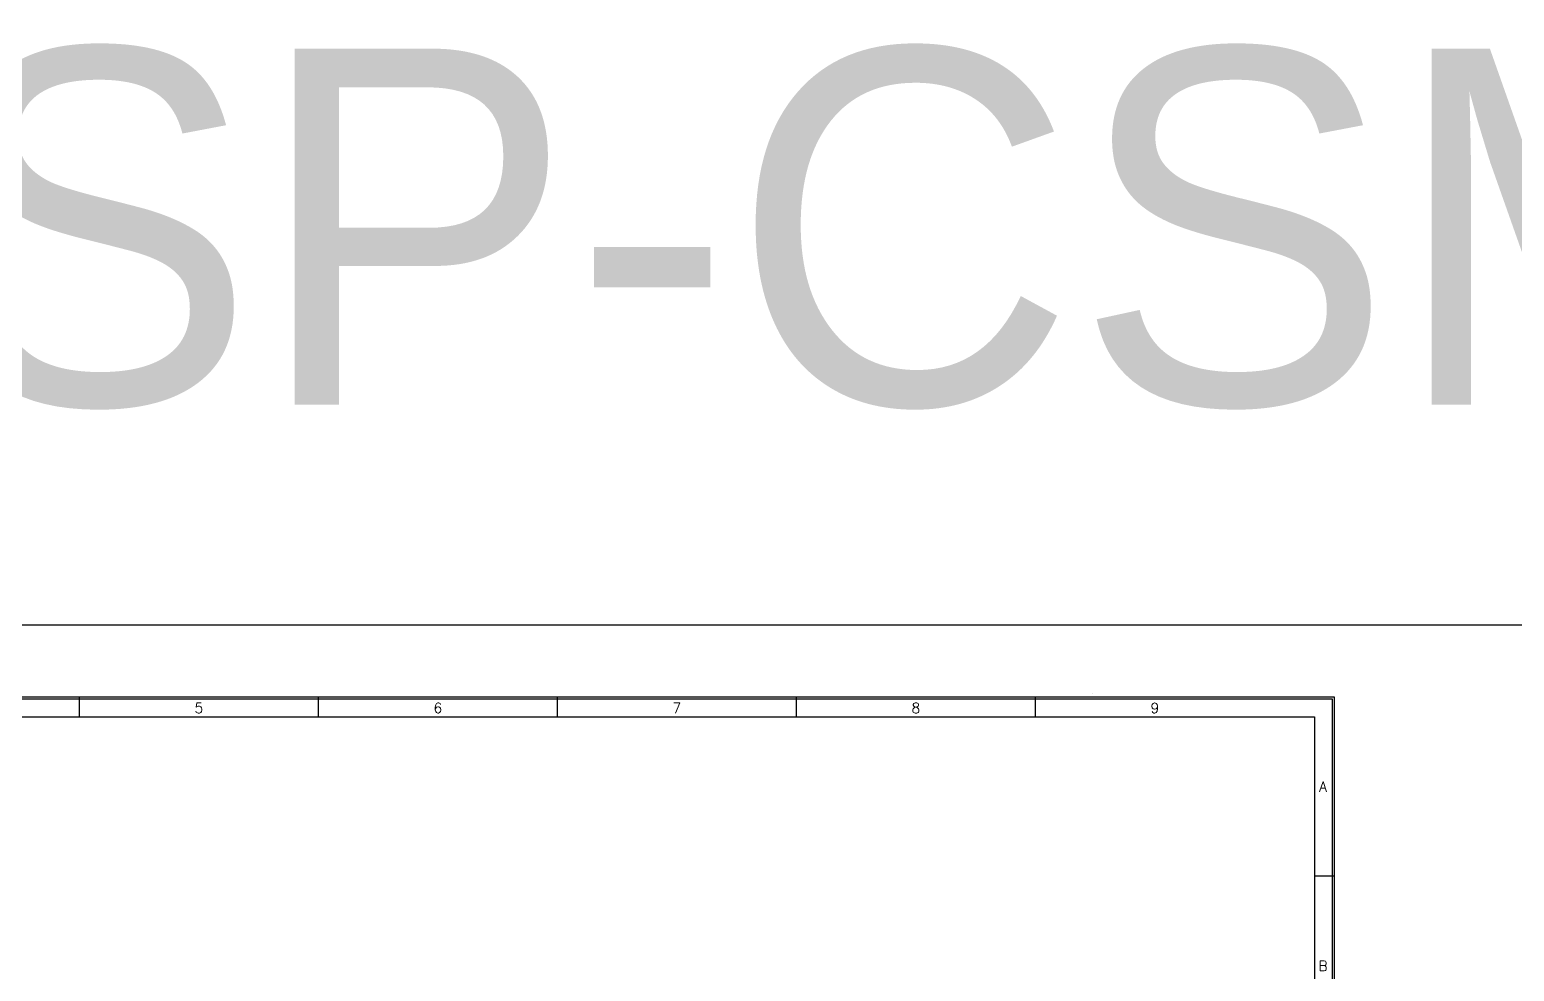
# Model space of a CAD drawing. Header units: millimetres. Extents: x 58 to 898, y 43 to 722.
# Drawn here: x 237.7 to 483.7, y 566.3 to 722.3 of the extents above; entities that cross this region are included whole.
import ezdxf
from ezdxf.enums import TextEntityAlignment as Align

# ---------------------------------------------------------------- set-up
doc = ezdxf.new("R2010")
doc.units = ezdxf.units.MM
for name, color, linetype in [('20', 2, 'Continuous'), ('30', 3, 'Continuous'), ('70', 7, 'Continuous'), ('ASHADE', 7, 'Continuous')]:
    doc.layers.add(name, color=color, linetype=linetype)
doc.styles.add('ghs', font='NGULIM.TTF')
doc.styles.add('SIMPLEX', font='SIMPLEX')

msp = doc.modelspace()

# ---------------------------------------------------------------- linework, layer by layer
msp.add_lwpolyline([(57.955, 623.708), (897.871, 623.708), (897.871, 42.67), (57.955, 42.67)], close=True)
at = {"layer": '20', "color": 7}
for p, q in [((80.895, 608.519), (450.561, 608.519)), ((450.561, 608.519), (450.561, 372.206))]:
    msp.add_line(p, q, dxfattribs=at)
at = {"layer": '30', "color": 7}
for p, q in [((245.928, 608.519), (245.928, 611.786)), ((285.528, 608.519), (285.528, 611.786)), ((325.128, 608.519), (325.128, 611.786)), ((364.728, 608.519), (364.728, 611.786)), ((404.328, 608.519), (404.328, 611.786)), ((453.828, 582.086), (450.561, 582.086))]:
    msp.add_line(p, q, dxfattribs=at)
at = {"layer": '70', "color": 7}
for points in [[(453.828, 344.486), (77.628, 344.486), (77.628, 611.786), (453.828, 611.786)], [(453.531, 344.783), (77.925, 344.783), (77.925, 611.489), (453.531, 611.489)]]:
    msp.add_lwpolyline(points, close=True, dxfattribs=at)
msp.add_solid([(413.692, 612.392), (413.751, 612.392), (413.722, 612.57)], dxfattribs=at)

# ---------------------------------------------------------------- texts
at = {"layer": '30', "color": 7, "style": 'SIMPLEX'}
for s, p in [('5', (265.728, 609.958)), ('6', (305.328, 609.958)), ('7', (344.928, 609.958)), ('8', (384.528, 609.958)), ('9', (424.128, 609.958)), ('A', (451.996, 596.936)), ('B', (451.996, 567.236))]:
    msp.add_text(s, height=1.683, dxfattribs=at).set_placement(p, align=Align.MIDDLE)
at = {"layer": 'ASHADE', "color": 0, "linetype": 'ByBlock', "lineweight": 25, "ltscale": 2, "style": 'ghs'}
msp.add_text('DSP-CSM / CSL', height=58.968, dxfattribs=at).set_placement((165.577, 660.204))

doc.saveas('drawing.dxf')
